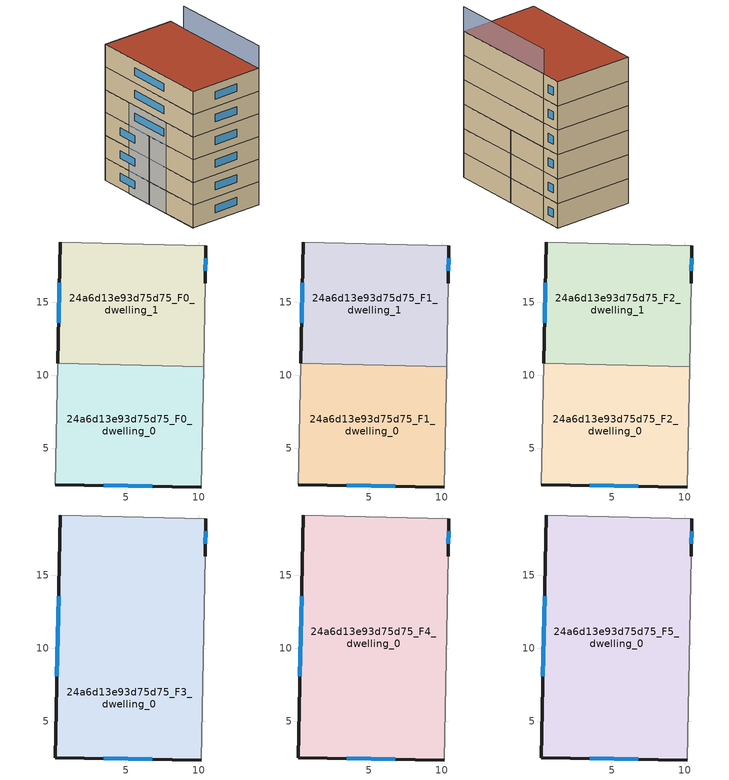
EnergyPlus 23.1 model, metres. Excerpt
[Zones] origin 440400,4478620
24a6d13e93d75d75_F0_dwelling_0
 floor ground (EU_floor_Construction): 10.32,10.61 10.17,2.36 0.15,2.53 0.33,10.82 z0
 wall outside (EU_wall_Construction): 0.15,2.53 10.17,2.36 z0:3
 wall adiabatic (EU_wall_Construction): 0.33,10.82 0.15,2.53 / 10.17,2.36 10.32,10.61 z0:3
 wall to 24a6d13e93d75d75_F0_dwelling_1 (EU_wall_Construction): 10.32,10.61 0.33,10.82 z0:3
 window (EU_Window_Construction): 3.5,2.47 6.82,2.41 z1:2
24a6d13e93d75d75_F0_dwelling_1
 floor ground (EU_floor_Construction): 10.48,18.87 10.43,16.32 10.32,10.61 0.33,10.82 0.51,19.14 z0
 wall outside (EU_wall_Construction): 0.51,19.14 0.33,10.82 / 10.43,16.32 10.48,18.87 z0:3
 wall adiabatic (EU_wall_Construction): 10.32,10.61 10.43,16.32 / 10.48,18.87 0.51,19.14 z0:3
 window (EU_Window_Construction): 0.45,16.36 0.39,13.6 / 10.45,17.17 10.47,18.02 z1:2
24a6d13e93d75d75_F1_dwelling_0
 floor to 24a6d13e93d75d75_F0_dwelling_0 (EU_floor_Construction): 10.32,10.61 10.17,2.36 0.15,2.53 0.33,10.82 z3
 wall outside (EU_wall_Construction): 0.15,2.53 10.17,2.36 z3:6
 wall adiabatic (EU_wall_Construction): 0.33,10.82 0.15,2.53 / 10.17,2.36 10.32,10.61 z3:6
 wall to 24a6d13e93d75d75_F1_dwelling_1 (EU_wall_Construction): 10.32,10.61 0.33,10.82 z3:6
 window (EU_Window_Construction): 3.5,2.47 6.82,2.41 z4:5
24a6d13e93d75d75_F1_dwelling_1
 floor to 24a6d13e93d75d75_F0_dwelling_1 (EU_floor_Construction): 10.48,18.87 10.43,16.32 10.32,10.61 0.33,10.82 0.51,19.14 z3
 wall outside (EU_wall_Construction): 0.51,19.14 0.33,10.82 / 10.43,16.32 10.48,18.87 z3:6
 wall adiabatic (EU_wall_Construction): 10.32,10.61 10.43,16.32 / 10.48,18.87 0.51,19.14 z3:6
 window (EU_Window_Construction): 0.45,16.36 0.39,13.6 / 10.45,17.17 10.47,18.02 z4:5
24a6d13e93d75d75_F2_dwelling_0
 floor to 24a6d13e93d75d75_F1_dwelling_0 (EU_floor_Construction): 10.32,10.61 10.17,2.36 0.15,2.53 0.33,10.82 z6
 wall outside (EU_wall_Construction): 0.15,2.53 10.17,2.36 z6:9
 wall adiabatic (EU_wall_Construction): 0.33,10.82 0.15,2.53 / 10.17,2.36 10.32,10.61 z6:9
 wall to 24a6d13e93d75d75_F2_dwelling_1 (EU_wall_Construction): 10.32,10.61 0.33,10.82 z6:9
 window (EU_Window_Construction): 3.5,2.47 6.82,2.41 z7:8
24a6d13e93d75d75_F2_dwelling_1
 floor to 24a6d13e93d75d75_F1_dwelling_1 (EU_floor_Construction): 10.48,18.87 10.43,16.32 10.32,10.61 0.33,10.82 0.51,19.14 z6
 wall outside (EU_wall_Construction): 0.51,19.14 0.33,10.82 / 10.43,16.32 10.48,18.87 z6:9
 wall adiabatic (EU_wall_Construction): 10.32,10.61 10.43,16.32 / 10.48,18.87 0.51,19.14 z6:9
 window (EU_Window_Construction): 0.45,16.36 0.39,13.6 / 10.45,17.17 10.47,18.02 z7:8
24a6d13e93d75d75_F3_dwelling_0
 floor to 24a6d13e93d75d75_F2_dwelling_0 (EU_floor_Construction): 10.32,10.61 10.17,2.36 0.15,2.53 0.33,10.82 z9
 floor to 24a6d13e93d75d75_F2_dwelling_1 (EU_floor_Construction): 10.48,18.87 10.43,16.32 10.32,10.61 0.33,10.82 0.51,19.14 z9
 wall outside (EU_wall_Construction): 0.51,19.14 0.15,2.53 10.17,2.36 / 10.43,16.32 10.48,18.87 z9:12
 wall adiabatic (EU_wall_Construction): 10.17,2.36 10.43,16.32 / 10.48,18.87 0.51,19.14 z9:12
 window (EU_Window_Construction): 3.5,2.47 6.82,2.41 / 0.39,13.59 0.27,8.08 / 10.45,17.17 10.47,18.02 z10:11
24a6d13e93d75d75_F4_dwelling_0
 floor to 24a6d13e93d75d75_F3_dwelling_0 (EU_floor_Construction): 10.48,18.87 10.43,16.32 10.17,2.36 0.15,2.53 0.51,19.14 z12
 wall outside (EU_wall_Construction): 0.51,19.14 0.15,2.53 10.17,2.36 / 10.43,16.32 10.48,18.87 z12:15
 wall adiabatic (EU_wall_Construction): 10.17,2.36 10.43,16.32 / 10.48,18.87 0.51,19.14 z12:15
 window (EU_Window_Construction): 3.5,2.47 6.82,2.41 / 0.39,13.59 0.27,8.08 / 10.45,17.17 10.47,18.02 z13:14
24a6d13e93d75d75_F5_dwelling_0
 floor to 24a6d13e93d75d75_F4_dwelling_0 (EU_floor_Construction): 10.48,18.87 10.43,16.32 10.17,2.36 0.15,2.53 0.51,19.14 z15
 wall outside (EU_wall_Construction): 0.51,19.14 0.15,2.53 10.17,2.36 / 10.43,16.32 10.48,18.87 z15:18
 wall adiabatic (EU_wall_Construction): 10.17,2.36 10.43,16.32 / 10.48,18.87 0.51,19.14 z15:18
 window (EU_Window_Construction): 3.5,2.47 6.82,2.41 / 0.39,13.59 0.27,8.08 / 10.45,17.17 10.47,18.02 z16:17
 roof outside (EU_roof_Construction): 10.17,2.36 10.43,16.32 10.48,18.87 0.51,19.14 0.15,2.53 z18
shading: 0.35,14.58 0.15,2.52 z0:12; 10.17,2.36 10.37,16.33 z0:21
[Building]
EU S2 Campaign: North Axis=0; Terrain=City; Solar Distribution=FullExterior
[Site:Location]
Madrid: Latitude=40.5; Longitude=-3.5; Time Zone=1; Elevation=609
[SizingPeriod:WeatherFileDays]
AnnualSizingPeriod: Begin Month=1; Begin Day of Month=1; End Month=12; End Day of Month=31; Day of Week for Start Day=Monday; Use Weather File Daylight Saving Period=No; Use Weather File Rain and Snow Indicators=No
[MATERIAL]
EU_InternalMass_Material: Roughness=MediumRough; Thickness=0.1; Conductivity=1; Density=1800; Specific Heat=900; Thermal Absorptance=0.9; Solar Absorptance=0.7; Visible Absorptance=0.7
[MATERIAL:NOMASS] Roughness=MediumRough; Thermal Absorptance=0.9; Solar Absorptance=0.7; Visible Absorptance=0.7
Name | Thermal Resistance
EU_wall_NoMass | 0.459673
EU_roof_NoMass | 0.495815
EU_floor_NoMass | 0.788942
[WINDOWMATERIAL:SIMPLEGLAZINGSYSTEM]
EU_Window_SimpleGlazing: UFactor=4.26103; Solar Heat Gain Coefficient=0.85; Visible Transmittance=0.85
[CONSTRUCTION]
EU_wall_Construction: EU_wall_NoMass
EU_roof_Construction: EU_roof_NoMass
EU_floor_Construction: EU_floor_NoMass
EU_InternalMass_Construction: EU_InternalMass_Material
EU_Window_Construction: EU_Window_SimpleGlazing
[ZONE] Type=1; Multiplier=1; Ceiling Height=autocalculate; Floor Area=autocalculate; Part of Total Floor Area=Yes
Name | Volume
24a6d13e93d75d75_F0_dwelling_0; 24a6d13e93d75d75_F1_dwelling_0; 24a6d13e93d75d75_F2_dwelling_0 | 248.526
24a6d13e93d75d75_F3_dwelling_0; 24a6d13e93d75d75_F4_dwelling_0; 24a6d13e93d75d75_F5_dwelling_0 | 497.042
24a6d13e93d75d75_F0_dwelling_1; 24a6d13e93d75d75_F1_dwelling_1; 24a6d13e93d75d75_F2_dwelling_1 | 248.525
[INTERNALMASS] Construction=EU_InternalMass_Construction
Name | Zone or ZoneList | Surface Area
24a6d13e93d75d75_F0_dwelling_0_EU_InternalMass | 24a6d13e93d75d75_F0_dwelling_0 | 82.842
24a6d13e93d75d75_F0_dwelling_1_EU_InternalMass | 24a6d13e93d75d75_F0_dwelling_1 | 82.8416
24a6d13e93d75d75_F1_dwelling_0_EU_InternalMass | 24a6d13e93d75d75_F1_dwelling_0 | 82.842
24a6d13e93d75d75_F1_dwelling_1_EU_InternalMass | 24a6d13e93d75d75_F1_dwelling_1 | 82.8416
24a6d13e93d75d75_F2_dwelling_0_EU_InternalMass | 24a6d13e93d75d75_F2_dwelling_0 | 82.842
24a6d13e93d75d75_F2_dwelling_1_EU_InternalMass | 24a6d13e93d75d75_F2_dwelling_1 | 82.8416
24a6d13e93d75d75_F3_dwelling_0_EU_InternalMass | 24a6d13e93d75d75_F3_dwelling_0 | 165.681
24a6d13e93d75d75_F4_dwelling_0_EU_InternalMass | 24a6d13e93d75d75_F4_dwelling_0 | 165.681
24a6d13e93d75d75_F5_dwelling_0_EU_InternalMass | 24a6d13e93d75d75_F5_dwelling_0 | 165.681
[OTHEREQUIPMENT] Fuel Type=Electricity; Design Level Calculation Method=Watts/Area; Power per Zone Floor Area=1; Fraction Latent=0; Fraction Radiant=0; Fraction Lost=0; Carbon Dioxide Generation Rate=0; EndUse Subcategory=EU_Step8_InternalGains
Name | Zone or ZoneList or Space or SpaceList | Schedule
EU_Step8_InternalGain_24a6d13e93d75d75_F0_dwelling_0_f000 | 24a6d13e93d75d75_F0_dwelling_0 | EU_Step8_GainSchedule_24a6d13e93d75d75_F0_dwelling_0_f000
EU_Step8_InternalGain_24a6d13e93d75d75_F0_dwelling_1_f000 | 24a6d13e93d75d75_F0_dwelling_1 | EU_Step8_GainSchedule_24a6d13e93d75d75_F0_dwelling_1_f000
EU_Step8_InternalGain_24a6d13e93d75d75_F1_dwelling_0_f000 | 24a6d13e93d75d75_F1_dwelling_0 | EU_Step8_GainSchedule_24a6d13e93d75d75_F1_dwelling_0_f000
EU_Step8_InternalGain_24a6d13e93d75d75_F1_dwelling_1_f000 | 24a6d13e93d75d75_F1_dwelling_1 | EU_Step8_GainSchedule_24a6d13e93d75d75_F1_dwelling_1_f000
EU_Step8_InternalGain_24a6d13e93d75d75_F2_dwelling_0_f000 | 24a6d13e93d75d75_F2_dwelling_0 | EU_Step8_GainSchedule_24a6d13e93d75d75_F2_dwelling_0_f000
EU_Step8_InternalGain_24a6d13e93d75d75_F2_dwelling_1_f000 | 24a6d13e93d75d75_F2_dwelling_1 | EU_Step8_GainSchedule_24a6d13e93d75d75_F2_dwelling_1_f000
EU_Step8_InternalGain_24a6d13e93d75d75_F3_dwelling_0_f000 | 24a6d13e93d75d75_F3_dwelling_0 | EU_Step8_GainSchedule_24a6d13e93d75d75_F3_dwelling_0_f000
EU_Step8_InternalGain_24a6d13e93d75d75_F4_dwelling_0_f000 | 24a6d13e93d75d75_F4_dwelling_0 | EU_Step8_GainSchedule_24a6d13e93d75d75_F4_dwelling_0_f000
EU_Step8_InternalGain_24a6d13e93d75d75_F5_dwelling_0_f000 | 24a6d13e93d75d75_F5_dwelling_0 | EU_Step8_GainSchedule_24a6d13e93d75d75_F5_dwelling_0_f000
[ZONEVENTILATION:DESIGNFLOWRATE] Schedule=EU_AlwaysOn; Design Flow Rate Calculation Method=AirChanges/Hour; Air Changes per Hour=0.719161; Ventilation Type=Natural; Fan Pressure Rise=0; Fan Total Efficiency=1; Constant Term Coefficient=1; Temperature Term Coefficient=0; Velocity Term Coefficient=0; Velocity Squared Term Coefficient=0; Minimum Indoor Temperature=-100; Maximum Indoor Temperature=100; Delta Temperature=-100; Minimum Outdoor Temperature=-100; Maximum Outdoor Temperature=100; Maximum Wind Speed=40
Name | Zone or ZoneList or Space or SpaceList
EU_ConstantAir_24a6d13e93d75d75_F0_dwelling_0 | 24a6d13e93d75d75_F0_dwelling_0
EU_ConstantAir_24a6d13e93d75d75_F0_dwelling_1 | 24a6d13e93d75d75_F0_dwelling_1
EU_ConstantAir_24a6d13e93d75d75_F1_dwelling_0 | 24a6d13e93d75d75_F1_dwelling_0
EU_ConstantAir_24a6d13e93d75d75_F1_dwelling_1 | 24a6d13e93d75d75_F1_dwelling_1
EU_ConstantAir_24a6d13e93d75d75_F2_dwelling_0 | 24a6d13e93d75d75_F2_dwelling_0
EU_ConstantAir_24a6d13e93d75d75_F2_dwelling_1 | 24a6d13e93d75d75_F2_dwelling_1
EU_ConstantAir_24a6d13e93d75d75_F3_dwelling_0 | 24a6d13e93d75d75_F3_dwelling_0
EU_ConstantAir_24a6d13e93d75d75_F4_dwelling_0 | 24a6d13e93d75d75_F4_dwelling_0
EU_ConstantAir_24a6d13e93d75d75_F5_dwelling_0 | 24a6d13e93d75d75_F5_dwelling_0
[HVACTEMPLATE:THERMOSTAT] Constant Heating Setpoint=20; Constant Cooling Setpoint=50
EU_HeatOnly_24a6d13e93d75d75_F0_dwelling_0; EU_HeatOnly_24a6d13e93d75d75_F0_dwelling_1; EU_HeatOnly_24a6d13e93d75d75_F1_dwelling_0; EU_HeatOnly_24a6d13e93d75d75_F1_dwelling_1; EU_HeatOnly_24a6d13e93d75d75_F2_dwelling_0; EU_HeatOnly_24a6d13e93d75d75_F2_dwelling_1; EU_HeatOnly_24a6d13e93d75d75_F3_dwelling_0; EU_HeatOnly_24a6d13e93d75d75_F4_dwelling_0; EU_HeatOnly_24a6d13e93d75d75_F5_dwelling_0
[HVACTEMPLATE:ZONE:IDEALLOADSAIRSYSTEM] System Availability Schedule=EU_AlwaysOn; Maximum Heating Supply Air Temperature=50; Minimum Cooling Supply Air Temperature=13; Maximum Heating Supply Air Humidity Ratio=0.0156; Minimum Cooling Supply Air Humidity Ratio=0.0077; Heating Limit=NoLimit; Cooling Limit=NoLimit; Heating Availability Schedule=EU_AlwaysOn; Cooling Availability Schedule=EU_CoolingOff; Dehumidification Control Type=ConstantSensibleHeatRatio; Cooling Sensible Heat Ratio=0.7; Dehumidification Setpoint=60; Humidification Control Type=None; Humidification Setpoint=30; Outdoor Air Method=None; Outdoor Air Flow Rate per Person=0.00944; Outdoor Air Flow Rate per Zone Floor Area=0; Outdoor Air Flow Rate per Zone=0; Demand Controlled Ventilation Type=None; Outdoor Air Economizer Type=NoEconomizer; Heat Recovery Type=None; Sensible Heat Recovery Effectiveness=0.7; Latent Heat Recovery Effectiveness=0.65
Name | Template Thermostat
24a6d13e93d75d75_F0_dwelling_0 | EU_HeatOnly_24a6d13e93d75d75_F0_dwelling_0
24a6d13e93d75d75_F0_dwelling_1 | EU_HeatOnly_24a6d13e93d75d75_F0_dwelling_1
24a6d13e93d75d75_F1_dwelling_0 | EU_HeatOnly_24a6d13e93d75d75_F1_dwelling_0
24a6d13e93d75d75_F1_dwelling_1 | EU_HeatOnly_24a6d13e93d75d75_F1_dwelling_1
24a6d13e93d75d75_F2_dwelling_0 | EU_HeatOnly_24a6d13e93d75d75_F2_dwelling_0
24a6d13e93d75d75_F2_dwelling_1 | EU_HeatOnly_24a6d13e93d75d75_F2_dwelling_1
24a6d13e93d75d75_F3_dwelling_0 | EU_HeatOnly_24a6d13e93d75d75_F3_dwelling_0
24a6d13e93d75d75_F4_dwelling_0 | EU_HeatOnly_24a6d13e93d75d75_F4_dwelling_0
24a6d13e93d75d75_F5_dwelling_0 | EU_HeatOnly_24a6d13e93d75d75_F5_dwelling_0
[SIZING:ZONE] Zone Cooling Design Supply Air Temperature Input Method=SupplyAirTemperature; Zone Cooling Design Supply Air Temperature=13; Zone Heating Design Supply Air Temperature Input Method=SupplyAirTemperature; Zone Heating Design Supply Air Temperature=50; Zone Cooling Design Supply Air Humidity Ratio=0.008; Zone Heating Design Supply Air Humidity Ratio=0.008; Cooling Design Air Flow Method=DesignDay; Cooling Design Air Flow Rate=0; Cooling Minimum Air Flow per Zone Floor Area=0.000762; Cooling Minimum Air Flow=0; Cooling Minimum Air Flow Fraction=0.2; Heating Design Air Flow Method=DesignDay; Heating Design Air Flow Rate=0; Heating Maximum Air Flow per Zone Floor Area=0.002032; Heating Maximum Air Flow=0.141576; Heating Maximum Air Flow Fraction=0.3; Account for Dedicated Outdoor Air System=No; Dedicated Outdoor Air System Control Strategy=NeutralSupplyAir; Dedicated Outdoor Air Low Setpoint Temperature for Design=autosize; Dedicated Outdoor Air High Setpoint Temperature for Design=autosize; Zone Load Sizing Method=Sensible Load Only No Latent Load; Zone Latent Cooling Design Supply Air Humidity Ratio Input Method=HumidityRatioDifference; Zone Cooling Design Supply Air Humidity Ratio Difference=0.005; Zone Latent Heating Design Supply Air Humidity Ratio Input Method=HumidityRatioDifference; Zone Humidification Design Supply Air Humidity Ratio Difference=0.005
24a6d13e93d75d75_F0_dwelling_0; 24a6d13e93d75d75_F0_dwelling_1; 24a6d13e93d75d75_F1_dwelling_0; 24a6d13e93d75d75_F1_dwelling_1; 24a6d13e93d75d75_F2_dwelling_0; 24a6d13e93d75d75_F2_dwelling_1; 24a6d13e93d75d75_F3_dwelling_0; 24a6d13e93d75d75_F4_dwelling_0; 24a6d13e93d75d75_F5_dwelling_0
[SCHEDULE:CONSTANT]
Name | Hourly Value
EU_AlwaysOn | 1
EU_CoolingOff | 0
[SCHEDULE:FILE] Column Number=1; Rows to Skip at Top=0; Number of Hours of Data=8760; Column Separator=Comma; Interpolate to Timestep=No; Minutes per Item=60; Adjust Schedule for Daylight Savings=Yes
Name | File
EU_Step8_GainSchedule_24a6d13e93d75d75_F0_dwelling_0_f000 | ../../schedules/24a6d13e93d75d75/24a6d13e93d75d75_F0_dwelling_0_f000_gain.csv
EU_Step8_GainSchedule_24a6d13e93d75d75_F0_dwelling_1_f000 | ../../schedules/24a6d13e93d75d75/24a6d13e93d75d75_F0_dwelling_1_f000_gain.csv
EU_Step8_GainSchedule_24a6d13e93d75d75_F1_dwelling_0_f000 | ../../schedules/24a6d13e93d75d75/24a6d13e93d75d75_F1_dwelling_0_f000_gain.csv
EU_Step8_GainSchedule_24a6d13e93d75d75_F1_dwelling_1_f000 | ../../schedules/24a6d13e93d75d75/24a6d13e93d75d75_F1_dwelling_1_f000_gain.csv
EU_Step8_GainSchedule_24a6d13e93d75d75_F2_dwelling_0_f000 | ../../schedules/24a6d13e93d75d75/24a6d13e93d75d75_F2_dwelling_0_f000_gain.csv
EU_Step8_GainSchedule_24a6d13e93d75d75_F2_dwelling_1_f000 | ../../schedules/24a6d13e93d75d75/24a6d13e93d75d75_F2_dwelling_1_f000_gain.csv
EU_Step8_GainSchedule_24a6d13e93d75d75_F3_dwelling_0_f000 | ../../schedules/24a6d13e93d75d75/24a6d13e93d75d75_F3_dwelling_0_f000_gain.csv
EU_Step8_GainSchedule_24a6d13e93d75d75_F4_dwelling_0_f000 | ../../schedules/24a6d13e93d75d75/24a6d13e93d75d75_F4_dwelling_0_f000_gain.csv
EU_Step8_GainSchedule_24a6d13e93d75d75_F5_dwelling_0_f000 | ../../schedules/24a6d13e93d75d75/24a6d13e93d75d75_F5_dwelling_0_f000_gain.csv
